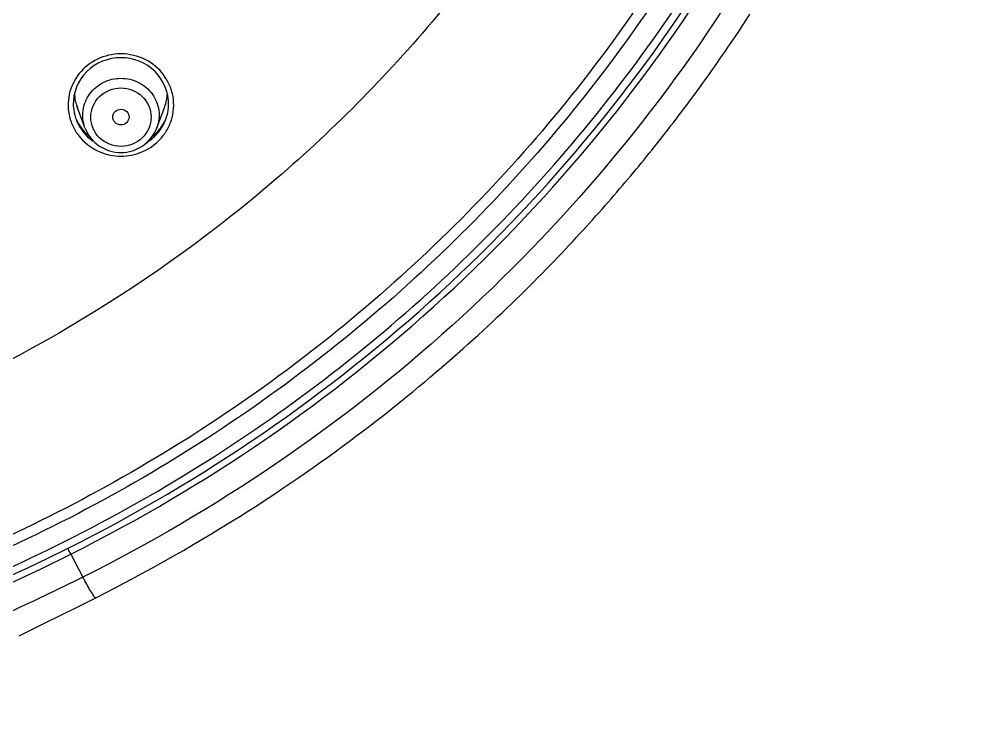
# Model space of a CAD drawing. Extents: x 1777 to 3131, y 3495 to 4487.
# Drawn here: x 2307 to 2342.68, y 4042.23 to 4068.55 of the extents above; entities that cross this region are included whole.
import ezdxf

# ---------------------------------------------------------------- set-up
doc = ezdxf.new("R2010")
doc.units = 0
doc.header["$LTSCALE"] = 30
doc.header["$MEASUREMENT"] = 0
for name, color, linetype in [('F3A55-R01_DXF_CONTINUOUS_LINE', 7, 'CONTINUOUS'), ('F3A55-R02_DXF_CONTINUOUS_LINE', 7, 'CONTINUOUS'), ('F3A55-R05_DXF_CONTINUOUS_LINE', 7, 'CONTINUOUS')]:
    doc.layers.add(name, color=color, linetype=linetype)

msp = doc.modelspace()

# ---------------------------------------------------------------- linework, layer by layer
at = {"layer": 'F3A55-R01_DXF_CONTINUOUS_LINE', "color": 7, "linetype": 'Continuous'}
for p, q in [((2334.044, 4068.537, 0), (2334.173, 4068.735, 0)), ((2333.781, 4068.137, 0), (2333.913, 4068.338, 0)), ((2333.913, 4068.338, 0), (2334.044, 4068.537, 0)), ((2333.509, 4067.732, 0), (2333.646, 4067.935, 0)), ((2333.646, 4067.935, 0), (2333.781, 4068.137, 0)), ((2333.229, 4067.321, 0), (2333.37, 4067.527, 0)), ((2333.37, 4067.527, 0), (2333.509, 4067.732, 0)), ((2333.085, 4067.113, 0), (2333.229, 4067.321, 0)), ((2332.791, 4066.693, 0), (2332.939, 4066.904, 0)), ((2332.939, 4066.904, 0), (2333.085, 4067.113, 0)), ((2332.64, 4066.481, 0), (2332.791, 4066.693, 0))]:
    msp.add_line(p, q, dxfattribs=at)
at = {"layer": 'F3A55-R01_DXF_CONTINUOUS_LINE', "color": 9, "linetype": 'Continuous'}
msp.add_line((2308.919, 4048.68, 0), (2309.375, 4047.824, 0), dxfattribs=at)
at = {"layer": 'F3A55-R01_DXF_CONTINUOUS_LINE', "color": 7, "linetype": 'Continuous', "elevation": 0}
for points in [[(2309.849, 4047.059), (2310.312, 4047.295), (2310.737, 4047.515), (2311.154, 4047.735), (2311.561, 4047.953), (2311.96, 4048.171), (2312.351, 4048.388), (2312.733, 4048.604), (2313.108, 4048.818), (2313.475, 4049.032), (2313.834, 4049.244), (2314.186, 4049.455), (2314.531, 4049.665), (2314.87, 4049.873), (2315.202, 4050.08), (2315.528, 4050.286), (2315.847, 4050.491), (2316.161, 4050.695), (2316.47, 4050.898), (2316.772, 4051.1), (2317.07, 4051.3), (2317.362, 4051.5), (2317.649, 4051.698), (2317.931, 4051.895), (2318.208, 4052.091), (2318.48, 4052.286), (2318.748, 4052.48), (2319.012, 4052.673), (2319.271, 4052.865), (2319.526, 4053.056), (2319.777, 4053.245), (2320.024, 4053.434), (2320.267, 4053.621), (2320.506, 4053.808), (2320.742, 4053.993), (2320.973, 4054.177), (2321.201, 4054.36), (2321.426, 4054.542), (2321.647, 4054.723), (2321.865, 4054.903), (2322.08, 4055.082), (2322.291, 4055.26), (2322.5, 4055.437), (2322.705, 4055.612), (2322.908, 4055.787), (2323.107, 4055.961), (2323.305, 4056.135), (2323.499, 4056.307), (2323.691, 4056.479), (2323.881, 4056.649), (2324.068, 4056.819), (2324.253, 4056.989), (2324.435, 4057.157), (2324.616, 4057.326), (2324.794, 4057.493), (2324.97, 4057.659), (2325.144, 4057.825), (2325.315, 4057.989), (2325.484, 4058.153), (2325.65, 4058.315), (2325.814, 4058.477), (2325.976, 4058.637), (2326.135, 4058.795), (2326.292, 4058.953), (2326.446, 4059.109), (2326.597, 4059.263), (2326.746, 4059.416), (2326.892, 4059.567), (2327.036, 4059.717), (2327.177, 4059.865), (2327.316, 4060.011), (2327.451, 4060.155), (2327.584, 4060.297), (2327.715, 4060.437), (2327.843, 4060.576), (2327.969, 4060.712), (2328.092, 4060.847), (2328.213, 4060.981), (2328.332, 4061.112), (2328.449, 4061.243), (2328.564, 4061.372), (2328.677, 4061.5), (2328.789, 4061.627), (2328.9, 4061.752), (2329.009, 4061.877), (2329.117, 4062.002), (2329.223, 4062.125), (2329.329, 4062.248), (2329.433, 4062.371), (2329.537, 4062.493), (2329.64, 4062.615), (2329.742, 4062.736), (2329.843, 4062.856), (2329.943, 4062.977), (2330.042, 4063.096), (2330.14, 4063.216), (2330.237, 4063.334), (2330.333, 4063.453), (2330.429, 4063.571), (2330.524, 4063.688), (2330.617, 4063.805), (2330.71, 4063.921), (2330.803, 4064.037), (2330.894, 4064.153), (2330.984, 4064.268), (2331.074, 4064.383), (2331.163, 4064.497), (2331.251, 4064.611), (2331.339, 4064.724), (2331.425, 4064.837), (2331.511, 4064.95), (2331.596, 4065.062), (2331.681, 4065.173), (2331.765, 4065.285), (2331.848, 4065.395), (2331.93, 4065.506), (2332.011, 4065.616), (2332.092, 4065.725), (2332.173, 4065.834), (2332.252, 4065.943), (2332.331, 4066.052), (2332.409, 4066.159), (2332.487, 4066.267), (2332.64, 4066.481)], [(2307.004, 4045.641), (2307.915, 4046.096), (2309.13, 4046.699), (2309.849, 4047.059)]]:
    msp.add_lwpolyline(points, dxfattribs=at)
at = {"layer": 'F3A55-R01_DXF_CONTINUOUS_LINE', "color": 9, "linetype": 'Continuous'}
msp.add_arc((2281.163, 4104.241, 0), 61.869, 272.29139, 296.5608, dxfattribs=at)
for points, knots in [([(2308.828, 4048.902, 0), (2313.83, 4051.4, 0), (2323.155, 4057.788, 0), (2333.856, 4070.803, 0), (2340.405, 4086.203, 0), (2341.636, 4097.29, 0), (2341.445, 4102.759, 0)], [0, 0, 0, 0, 0.252968, 0.503673, 0.752384, 1, 1, 1, 1]), ([(2308.919, 4048.68, 0), (2313.942, 4051.189, 0), (2323.305, 4057.604, 0), (2334.044, 4070.675, 0), (2340.613, 4086.141, 0), (2341.84, 4097.274, 0), (2341.643, 4102.766, 0)], [0, 0, 0, 0, 0.252969, 0.503672, 0.752383, 1, 1, 1, 1]), ([(2342.684, 4100.746, 0), (2342.678, 4095.328, 0), (2341.136, 4084.405, 0), (2334.324, 4069.315, 0), (2323.579, 4056.573, 0), (2314.324, 4050.302, 0), (2309.375, 4047.824, 0)], [0, 0, 0, 0, 0.247599, 0.496353, 0.747078, 1, 1, 1, 1]), ([(2283.635, 4042.226, 0), (2288.012, 4042.397, 0), (2294.581, 4043.341, 0), (2302.938, 4045.971, 0), (2306.978, 4047.681, 0), (2308.919, 4048.68, 0)], [0, 0, 0, 0, 0.500405, 0.750533, 1, 1, 1, 1]), ([(2308.919, 4048.68, 0), (2308.896, 4048.724, 0), (2308.865, 4048.797, 0), (2308.828, 4048.872, 0), (2308.828, 4048.902, 0)], [0, 0, 0, 0, 0.624905, 1, 1, 1, 1]), ([(2309.849, 4047.059, 0), (2309.823, 4047.045, 0), (2309.746, 4047.182, 0), (2309.651, 4047.311, 0), (2309.514, 4047.567, 0), (2309.423, 4047.736, 0), (2309.375, 4047.825, 0)], [0, 0, 0, 0, 0.097675, 0.349457, 0.665544, 1, 1, 1, 1])]:
    msp.add_open_spline(points, degree=3, knots=knots, dxfattribs=at)
msp.add_open_spline([(2309.375, 4047.825, 0), (2308.425, 4047.35, 0), (2307.463, 4046.9, 0), (2306.499, 4046.456, 0)], degree=3, dxfattribs=at)
at = {"layer": 'F3A55-R02_DXF_CONTINUOUS_LINE', "color": 9, "linetype": 'Continuous'}
for centre, radius, start, end in [((2310.786, 4065.269, 0), 1.997, 89.3865, 90.6269), ((2310.672, 4065.366, 0), 1.849, 194.159, 197.7413), ((2310.669, 4065.365, 0), 1.846, 197.7439, 199.7641), ((2310.705, 4065.38, 0), 1.885, 199.8093, 213.1414), ((2310.858, 4065.431, 0), 1.705, 323.5496, 339.5798), ((2310.867, 4065.38, 0), 1.885, 326.7876, 340.1484), ((2310.902, 4065.365, 0), 1.847, 340.1961, 341.2587), ((2310.904, 4065.365, 0), 1.845, 341.2591, 342.2153), ((2310.709, 4065.382, 0), 1.889, 213.1406, 216.5846), ((2310.819, 4065.463, 0), 1.755, 307.3347, 323.4657), ((2310.862, 4065.383, 0), 1.891, 323.0975, 326.7901), ((2310.808, 4065.478, 0), 1.774, 301.819, 307.3032)]:
    msp.add_arc(centre, radius, start, end, dxfattribs=at)
at = {"layer": 'F3A55-R02_DXF_CONTINUOUS_LINE', "color": 7, "linetype": 'Continuous'}
for centre, radius, start, end in [((2310.657, 4065.413, 0), 1.645, 181.4791, 184.8669), ((2310.684, 4065.416, 0), 1.671, 184.8874, 198.4229), ((2310.888, 4065.416, 0), 1.671, 341.5929, 355.1291), ((2310.915, 4065.413, 0), 1.645, 355.1496, 358.5448), ((2310.662, 4065.41, 0), 1.648, 198.4459, 200.3758), ((2310.698, 4065.55, 0), 1.731, 202.4822, 204.2406), ((2310.718, 4065.559, 0), 1.752, 204.2668, 216.8864), ((2310.855, 4065.559, 0), 1.752, 323.1297, 335.7493), ((2310.874, 4065.55, 0), 1.731, 335.7755, 337.5335), ((2310.91, 4065.41, 0), 1.648, 339.6404, 341.5699), ((2310.748, 4065.585, 0), 1.792, 216.9604, 230.4716), ((2310.824, 4065.585, 0), 1.792, 309.5446, 323.0558)]:
    msp.add_arc(centre, radius, start, end, dxfattribs=at)
for points, knots in [([(2283.641, 4042.73, 0), (2287.455, 4042.882, 0), (2295.063, 4043.893, 0), (2305.964, 4047.48, 0), (2315.97, 4053.009, 0), (2324.712, 4060.282, 0), (2331.871, 4069.035, 0), (2337.183, 4078.953, 0), (2340.451, 4089.668, 0), (2341.186, 4097.097, 0), (2341.185, 4100.798, 0)], [0, 0, 0, 0, 0.126971, 0.253597, 0.379663, 0.505021, 0.629623, 0.75353, 0.876905, 1, 1, 1, 1]), ([(2310.786, 4067.123, 0), (2310.329, 4067.123, 0), (2309.385, 4066.761, 0), (2309.002, 4065.815, 0), (2309.013, 4065.371, 0)], [0, 0, 0, 0, 0.507035, 1, 1, 1, 1]), ([(2312.559, 4065.372, 0), (2312.57, 4065.816, 0), (2312.187, 4066.762, 0), (2311.243, 4067.123, 0), (2310.786, 4067.123, 0)], [0, 0, 0, 0, 0.492965, 1, 1, 1, 1])]:
    msp.add_open_spline(points, degree=3, knots=knots, dxfattribs=at)
at = {"layer": 'F3A55-R02_DXF_CONTINUOUS_LINE', "color": 9, "linetype": 'Continuous'}
for points, knots in [([(2340.26, 4100.555, 0), (2340.261, 4096.929, 0), (2339.544, 4089.648, 0), (2336.354, 4079.143, 0), (2331.167, 4069.413, 0), (2324.175, 4060.814, 0), (2315.631, 4053.655, 0), (2305.846, 4048.193, 0), (2295.178, 4044.621, 0), (2287.725, 4043.586, 0), (2283.987, 4043.414, 0)], [0, 0, 0, 0, 0.123071, 0.246424, 0.370316, 0.49491, 0.620269, 0.746349, 0.872998, 1, 1, 1, 1]), ([(2339.843, 4100.535, 0), (2339.844, 4096.939, 0), (2339.133, 4089.717, 0), (2335.973, 4079.299, 0), (2330.836, 4069.646, 0), (2323.908, 4061.113, 0), (2315.443, 4054.005, 0), (2305.746, 4048.576, 0), (2295.171, 4045.019, 0), (2287.782, 4043.98, 0), (2284.075, 4043.803, 0)], [0, 0, 0, 0, 0.123073, 0.246428, 0.370321, 0.494914, 0.620272, 0.74635, 0.872998, 1, 1, 1, 1]), ([(2333.649, 4092.238, 0), (2333.133, 4089.401, 0), (2331.603, 4083.795, 0), (2327.9, 4075.895, 0), (2322.887, 4068.703, 0), (2314.649, 4060.327, 0), (2301.821, 4052.573, 0), (2290.073, 4050.007, 0), (2284.168, 4049.686, 0)], [0, 0, 0, 0, 0.123276, 0.246976, 0.37126, 0.496205, 0.747178, 1, 1, 1, 1]), ([(2310.764, 4067.266, 0), (2310.473, 4067.262, 0), (2309.887, 4067.128, 0), (2309.186, 4066.575, 0), (2308.8, 4065.779, 0), (2308.81, 4065.188, 0), (2308.879, 4064.914, 0)], [0, 0, 0, 0, 0.254236, 0.505575, 0.753509, 1, 1, 1, 1]), ([(2312.661, 4064.801, 0), (2312.75, 4065.079, 0), (2312.795, 4065.691, 0), (2312.427, 4066.53, 0), (2311.715, 4067.119, 0), (2311.109, 4067.262, 0), (2310.807, 4067.266, 0)], [0, 0, 0, 0, 0.24662, 0.494418, 0.745686, 1, 1, 1, 1])]:
    msp.add_open_spline(points, degree=3, knots=knots, dxfattribs=at)
for points in [[(2309.117, 4064.836, 0), (2309.176, 4064.675, 0), (2309.262, 4064.523, 0), (2309.366, 4064.387, 0)], [(2309.366, 4064.387, 0), (2309.476, 4064.245, 0), (2309.61, 4064.12, 0), (2309.757, 4064.018, 0)], [(2309.192, 4064.256, 0), (2309.397, 4063.98, 0), (2309.689, 4063.754, 0), (2310.007, 4063.621, 0)], [(2311.565, 4063.621, 0), (2311.88, 4063.752, 0), (2312.169, 4063.975, 0), (2312.374, 4064.248, 0)], [(2310.007, 4063.621, 0), (2310.251, 4063.518, 0), (2310.521, 4063.465, 0), (2310.786, 4063.465, 0)], [(2310.786, 4063.465, 0), (2311.051, 4063.465, 0), (2311.321, 4063.518, 0), (2311.565, 4063.621, 0)]]:
    msp.add_open_spline(points, degree=3, dxfattribs=at)
at = {"layer": 'F3A55-R05_DXF_CONTINUOUS_LINE', "color": 7, "linetype": 'Continuous'}
for p, q in [((2309.448, 4064.517, 0), (2309.158, 4065.299, 0)), ((2312.124, 4064.518, 0), (2312.414, 4065.3, 0))]:
    msp.add_line(p, q, dxfattribs=at)
for centre, start, end in [((2310.694, 4065.869, 0), 183.1857, 200.3406), ((2310.877, 4065.869, 0), 339.6761, 356.8005)]:
    msp.add_arc(centre, 1.639, start, end, dxfattribs=at)
msp.add_ellipse((2310.785, 4064.916, 0), major_axis=(0.302, -0.006), ratio=0.968406, dxfattribs=at)
at = {"layer": 'F3A55-R05_DXF_CONTINUOUS_LINE', "color": 9, "linetype": 'Continuous'}
for points, knots in [([(2309.448, 4064.517, 0), (2309.373, 4064.721, 0), (2309.322, 4065.176, 0), (2309.581, 4065.809, 0), (2310.108, 4066.254, 0), (2310.562, 4066.359, 0), (2310.786, 4066.359, 0)], [0, 0, 0, 0, 0.246713, 0.49443, 0.745673, 1, 1, 1, 1]), ([(2310.786, 4066.359, 0), (2311.01, 4066.359, 0), (2311.463, 4066.254, 0), (2311.991, 4065.81, 0), (2312.25, 4065.177, 0), (2312.2, 4064.722, 0), (2312.124, 4064.518, 0)], [0, 0, 0, 0, 0.254323, 0.505555, 0.75328, 1, 1, 1, 1]), ([(2310.786, 4063.828, 0), (2310.501, 4063.828, 0), (2309.912, 4064.054, 0), (2309.541, 4064.914, 0), (2309.912, 4065.775, 0), (2310.501, 4066.001, 0), (2310.786, 4066.001, 0)], [0, 0, 0, 0, 0.252859, 0.499988, 0.747122, 1, 1, 1, 1]), ([(2310.786, 4066.001, 0), (2311.071, 4066.001, 0), (2311.66, 4065.775, 0), (2312.031, 4064.915, 0), (2311.66, 4064.054, 0), (2311.071, 4063.828, 0), (2310.786, 4063.828, 0)], [0, 0, 0, 0, 0.252859, 0.499988, 0.747122, 1, 1, 1, 1])]:
    msp.add_open_spline(points, degree=3, knots=knots, dxfattribs=at)
at = {"layer": 'F3A55-R05_DXF_CONTINUOUS_LINE', "color": 7, "linetype": 'Continuous'}
for points, knots in [([(2309.448, 4064.517, 0), (2309.546, 4064.253, 0), (2309.922, 4063.775, 0), (2310.502, 4063.603, 0), (2310.786, 4063.603, 0)], [0, 0, 0, 0, 0.497254, 1, 1, 1, 1]), ([(2310.786, 4063.603, 0), (2311.071, 4063.603, 0), (2311.651, 4063.775, 0), (2312.026, 4064.254, 0), (2312.124, 4064.518, 0)], [0, 0, 0, 0, 0.502747, 1, 1, 1, 1])]:
    msp.add_open_spline(points, degree=3, knots=knots, dxfattribs=at)

doc.saveas('drawing.dxf')
